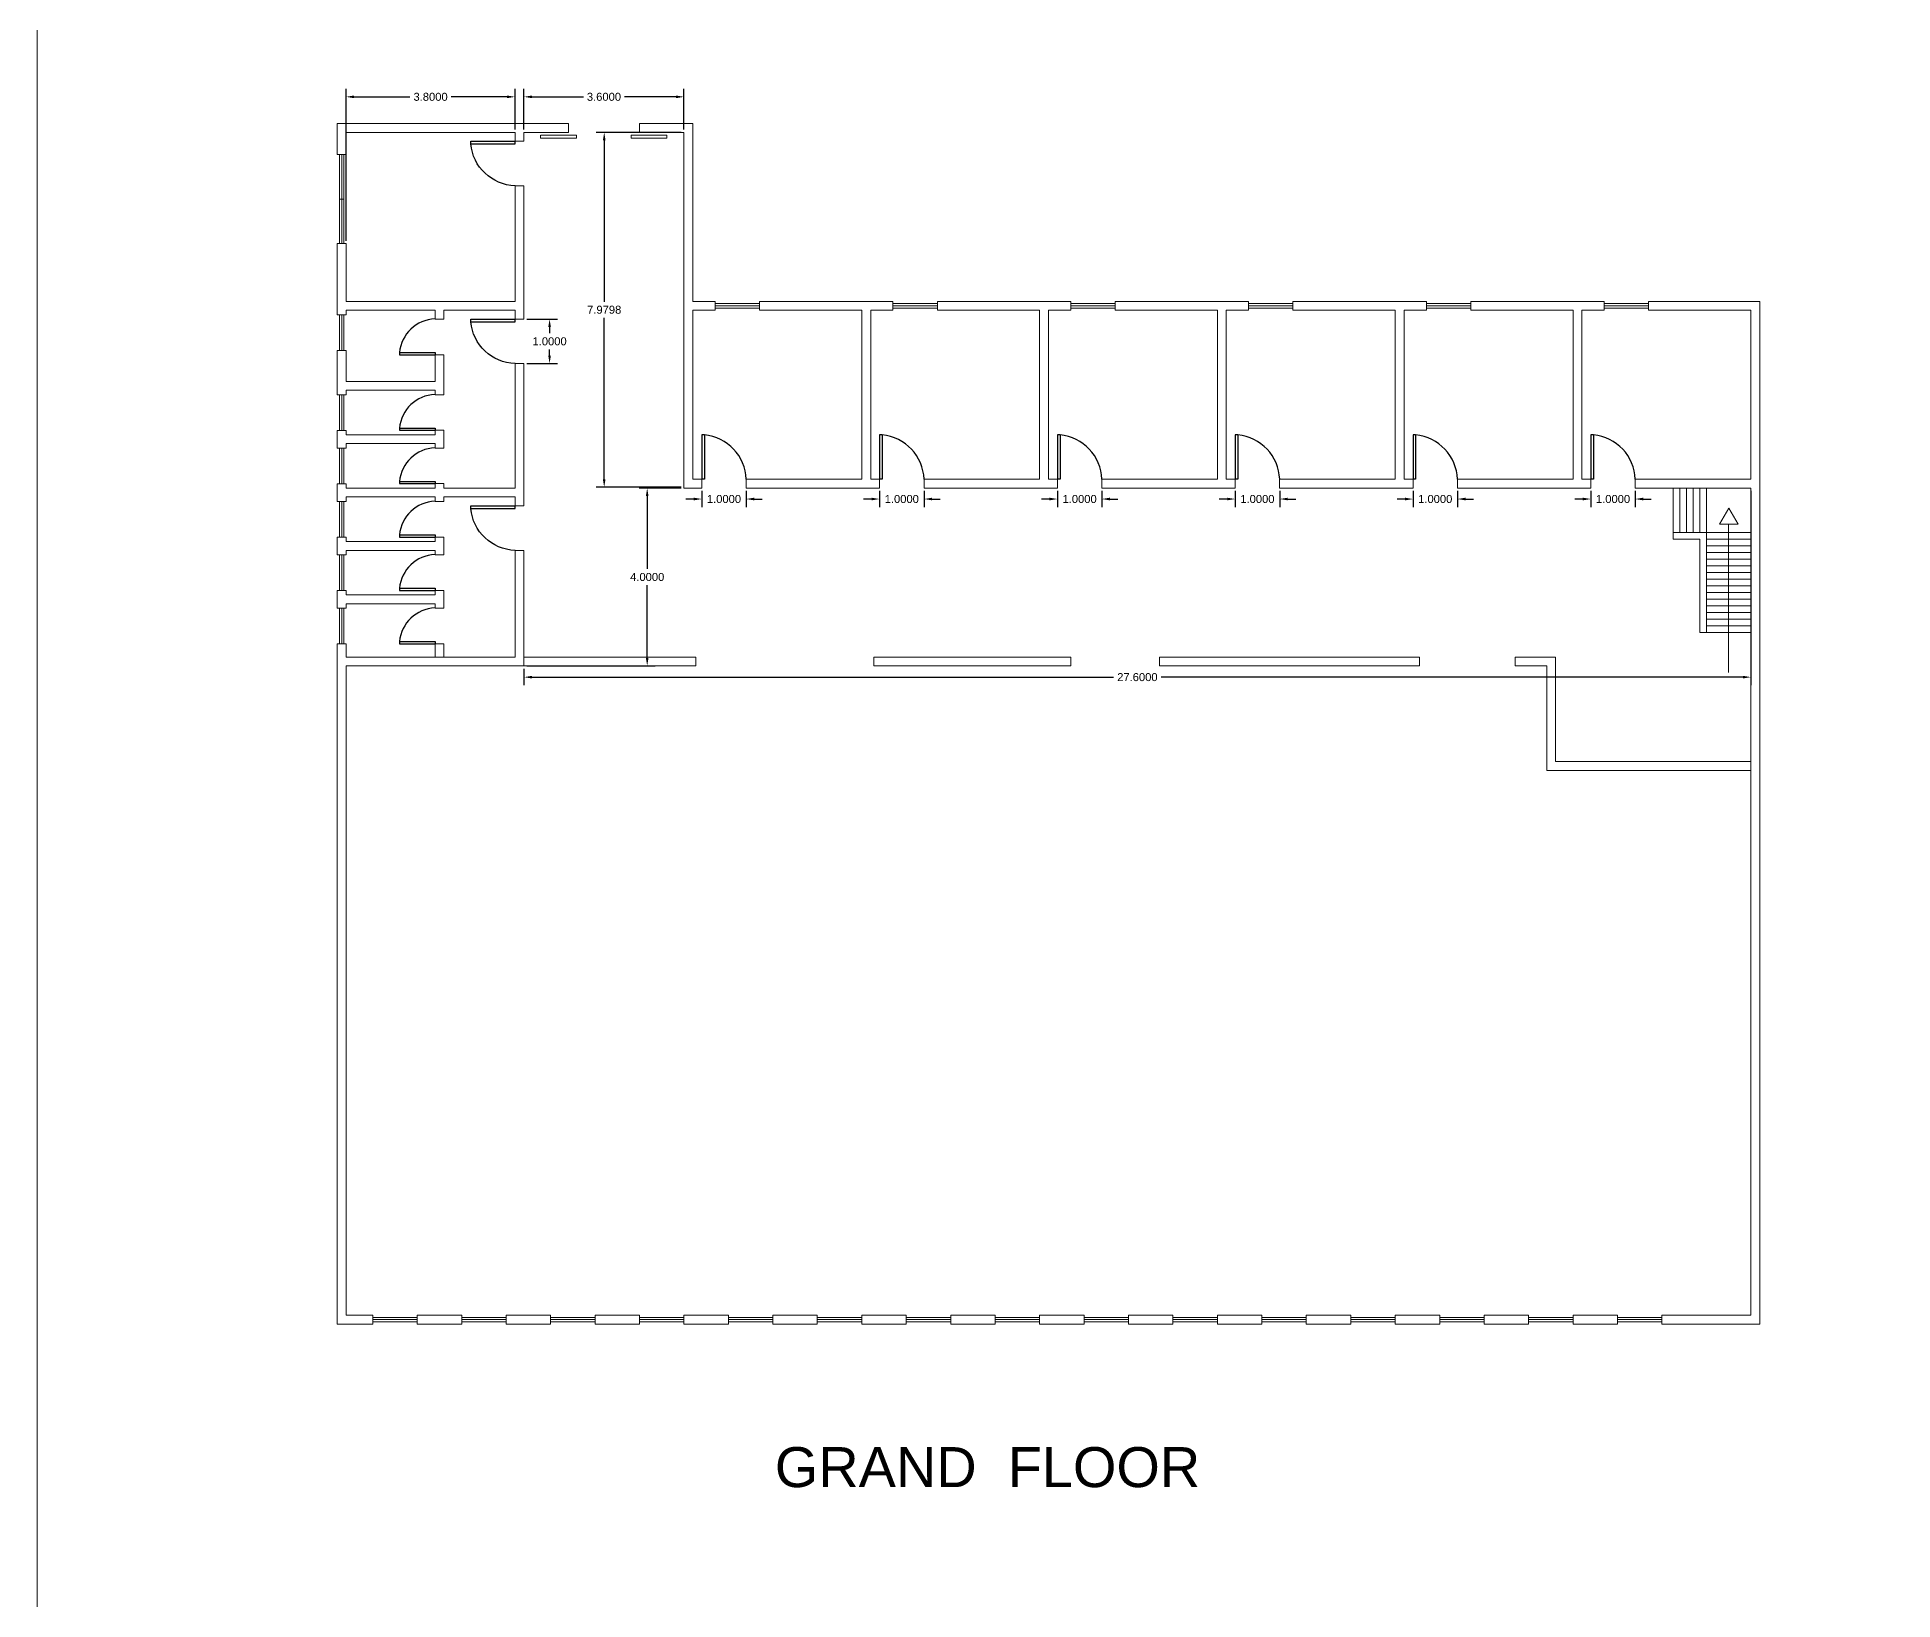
# Model space of a CAD drawing. Header units: inches. Extents: x 17 to 458, y 103 to 566.
# Drawn here: x 16.75 to 58.5, y 354.17 to 389.32 of the extents above; entities that cross this region are included whole.
import ezdxf

# ---------------------------------------------------------------- set-up
doc = ezdxf.new("R2010")
doc.units = ezdxf.units.IN
doc.header["$MEASUREMENT"] = 0
doc.layers.add('FUR', color=6, linetype='Continuous')
doc.styles.get("Standard").update_dxf_attribs({"font": 'arial.ttf'})
doc.dimstyles.get("Standard").update_dxf_attribs({"dimtxt": 0.18, "dimasz": 0.18, "dimexe": 0.18, "dimexo": 0.0625, "dimgap": 0.09, "dimtad": 0, "dimtih": 1, "dimtoh": 1, "dimdec": 4, "dimzin": 0, "dimdsep": 46, "dimtxsty": 'Standard', "dimcen": 0.09, "dimadec": 0, "dimazin": 0, "dimtfac": 1, "dimtdec": 4, "dimtofl": 0, "dimtmove": 0, "dimatfit": 3, "dimfxl": 1, "dimtolj": 1, "dimtzin": 0, "dimarcsym": 0})

# ---------------------------------------------------------------- blocks, each defined once
blk = doc.blocks.new('DESK4')
at = {"color": 0}
for p, q in [((0, 1), (-0.06, 1)), ((0, 0), (-0.06, 0))]:
    blk.add_line(p, q, dxfattribs=at)
blk.add_lwpolyline([(-0.06, 1), (-0.06, 0)], dxfattribs=at)
blk.add_lwpolyline([(0.945, 0, 0.376459), (0, 1), (0, 0)], format="xyb", dxfattribs=at)
blk = doc.blocks.new('*D33')
at = {"color": 0, "lineweight": -2, "transparency": 16777216}
for p, q in [((51.704, 379.116), (51.704, 378.752)), ((52.705, 379.116), (52.705, 378.752)), ((51.524, 378.932), (51.344, 378.932)), ((52.885, 378.932), (53.065, 378.932))]:
    blk.add_line(p, q, dxfattribs=at)
at = {"color": 0, "transparency": 16777216}
for points in [[(51.524, 378.962), (51.524, 378.902), (51.704, 378.932)], [(52.885, 378.962), (52.885, 378.902), (52.705, 378.932)]]:
    blk.add_solid(points, dxfattribs=at)
at = {"layer": 'Defpoints', "color": 0, "transparency": 16777216}
for p in [(51.704, 379.178), (52.705, 379.178), (51.704, 378.932)]:
    blk.add_point(p, dxfattribs=at)
at = {"color": 0, "lineweight": 0, "transparency": 16777216, "insert": (52.204, 378.932), "char_height": 0.18, "attachment_point": 5}
blk.add_mtext('\\A1;1.0000', dxfattribs=at)
blk = doc.blocks.new('*D34')
at = {"color": 0, "lineweight": -2, "transparency": 16777216}
for p, q in [((47.704, 379.116), (47.704, 378.752)), ((48.705, 379.116), (48.705, 378.752)), ((47.524, 378.932), (47.344, 378.932)), ((48.885, 378.932), (49.065, 378.932))]:
    blk.add_line(p, q, dxfattribs=at)
at = {"color": 0, "transparency": 16777216}
for points in [[(47.524, 378.962), (47.524, 378.902), (47.704, 378.932)], [(48.885, 378.962), (48.885, 378.902), (48.705, 378.932)]]:
    blk.add_solid(points, dxfattribs=at)
at = {"layer": 'Defpoints', "color": 0, "transparency": 16777216}
for p in [(47.704, 379.178), (48.705, 379.178), (47.704, 378.932)]:
    blk.add_point(p, dxfattribs=at)
at = {"color": 0, "lineweight": 0, "transparency": 16777216, "insert": (48.204, 378.932), "char_height": 0.18, "attachment_point": 5}
blk.add_mtext('\\A1;1.0000', dxfattribs=at)
blk = doc.blocks.new('*D35')
at = {"color": 0, "lineweight": -2, "transparency": 16777216}
for p, q in [((43.704, 379.116), (43.704, 378.752)), ((44.705, 379.116), (44.705, 378.752)), ((43.524, 378.932), (43.344, 378.932)), ((44.885, 378.932), (45.065, 378.932))]:
    blk.add_line(p, q, dxfattribs=at)
at = {"color": 0, "transparency": 16777216}
for points in [[(43.524, 378.962), (43.524, 378.902), (43.704, 378.932)], [(44.885, 378.962), (44.885, 378.902), (44.705, 378.932)]]:
    blk.add_solid(points, dxfattribs=at)
at = {"layer": 'Defpoints', "color": 0, "transparency": 16777216}
for p in [(43.704, 379.178), (44.705, 379.178), (43.704, 378.932)]:
    blk.add_point(p, dxfattribs=at)
at = {"color": 0, "lineweight": 0, "transparency": 16777216, "insert": (44.204, 378.932), "char_height": 0.18, "attachment_point": 5}
blk.add_mtext('\\A1;1.0000', dxfattribs=at)
blk = doc.blocks.new('*D36')
at = {"color": 0, "lineweight": -2, "transparency": 16777216}
for p, q in [((39.704, 379.116), (39.704, 378.752)), ((40.705, 379.116), (40.705, 378.752)), ((39.524, 378.932), (39.344, 378.932)), ((40.885, 378.932), (41.065, 378.932))]:
    blk.add_line(p, q, dxfattribs=at)
at = {"color": 0, "transparency": 16777216}
for points in [[(39.524, 378.962), (39.524, 378.902), (39.704, 378.932)], [(40.885, 378.962), (40.885, 378.902), (40.705, 378.932)]]:
    blk.add_solid(points, dxfattribs=at)
at = {"layer": 'Defpoints', "color": 0, "transparency": 16777216}
for p in [(39.704, 379.178), (40.705, 379.178), (39.704, 378.932)]:
    blk.add_point(p, dxfattribs=at)
at = {"color": 0, "lineweight": 0, "transparency": 16777216, "insert": (40.204, 378.932), "char_height": 0.18, "attachment_point": 5}
blk.add_mtext('\\A1;1.0000', dxfattribs=at)
blk = doc.blocks.new('*D37')
at = {"color": 0, "lineweight": -2, "transparency": 16777216}
for p, q in [((35.704, 379.116), (35.704, 378.752)), ((36.705, 379.116), (36.705, 378.752)), ((35.524, 378.932), (35.344, 378.932)), ((36.885, 378.932), (37.065, 378.932))]:
    blk.add_line(p, q, dxfattribs=at)
at = {"color": 0, "transparency": 16777216}
for points in [[(35.524, 378.962), (35.524, 378.902), (35.704, 378.932)], [(36.885, 378.962), (36.885, 378.902), (36.705, 378.932)]]:
    blk.add_solid(points, dxfattribs=at)
at = {"layer": 'Defpoints', "color": 0, "transparency": 16777216}
for p in [(35.704, 379.178), (36.705, 379.178), (35.704, 378.932)]:
    blk.add_point(p, dxfattribs=at)
at = {"color": 0, "lineweight": 0, "transparency": 16777216, "insert": (36.204, 378.932), "char_height": 0.18, "attachment_point": 5}
blk.add_mtext('\\A1;1.0000', dxfattribs=at)
blk = doc.blocks.new('*D38')
at = {"color": 0, "lineweight": -2, "transparency": 16777216}
for p, q in [((31.704, 379.116), (31.704, 378.752)), ((32.705, 379.116), (32.705, 378.752)), ((31.524, 378.932), (31.344, 378.932)), ((32.885, 378.932), (33.065, 378.932))]:
    blk.add_line(p, q, dxfattribs=at)
at = {"color": 0, "transparency": 16777216}
for points in [[(31.524, 378.962), (31.524, 378.902), (31.704, 378.932)], [(32.885, 378.962), (32.885, 378.902), (32.705, 378.932)]]:
    blk.add_solid(points, dxfattribs=at)
at = {"layer": 'Defpoints', "color": 0, "transparency": 16777216}
for p in [(31.704, 379.178), (32.705, 379.178), (31.704, 378.932)]:
    blk.add_point(p, dxfattribs=at)
at = {"color": 0, "lineweight": 0, "transparency": 16777216, "insert": (32.204, 378.932), "char_height": 0.18, "attachment_point": 5}
blk.add_mtext('\\A1;1.0000', dxfattribs=at)
blk = doc.blocks.new('*D39')
at = {"color": 0, "lineweight": -2, "transparency": 16777216}
for p, q in [((27.704, 387.241), (27.704, 388.157)), ((27.884, 387.977), (29.041, 387.977)), ((31.124, 387.977), (29.967, 387.977)), ((31.304, 387.241), (31.304, 388.157))]:
    blk.add_line(p, q, dxfattribs=at)
at = {"color": 0, "transparency": 16777216}
for points in [[(27.884, 388.007), (27.884, 387.947), (27.704, 387.977)], [(31.124, 388.007), (31.124, 387.947), (31.304, 387.977)]]:
    blk.add_solid(points, dxfattribs=at)
at = {"layer": 'Defpoints', "color": 0, "transparency": 16777216}
for p in [(31.304, 387.977), (27.704, 387.178), (31.304, 387.178)]:
    blk.add_point(p, dxfattribs=at)
at = {"color": 0, "lineweight": 0, "transparency": 16777216, "insert": (29.504, 387.977), "char_height": 0.18, "attachment_point": 5}
blk.add_mtext('\\A1;3.6000', dxfattribs=at)
blk = doc.blocks.new('*D40')
at = {"color": 0, "lineweight": -2, "transparency": 16777216}
for p, q in [((23.704, 384.741), (23.704, 388.157)), ((23.884, 387.977), (25.141, 387.977)), ((27.324, 387.977), (26.067, 387.977)), ((27.504, 387.241), (27.504, 388.157))]:
    blk.add_line(p, q, dxfattribs=at)
at = {"color": 0, "transparency": 16777216}
for points in [[(23.884, 388.007), (23.884, 387.947), (23.704, 387.977)], [(27.324, 388.007), (27.324, 387.947), (27.504, 387.977)]]:
    blk.add_solid(points, dxfattribs=at)
at = {"layer": 'Defpoints', "color": 0, "transparency": 16777216}
for p in [(23.704, 387.977), (27.504, 387.178), (23.704, 384.678)]:
    blk.add_point(p, dxfattribs=at)
at = {"color": 0, "lineweight": 0, "transparency": 16777216, "insert": (25.604, 387.977), "char_height": 0.18, "attachment_point": 5}
blk.add_mtext('\\A1;3.8000', dxfattribs=at)
blk = doc.blocks.new('*D41')
at = {"color": 0, "lineweight": -2, "transparency": 16777216}
for p, q in [((31.241, 387.178), (29.33, 387.178)), ((29.51, 386.998), (29.51, 383.37)), ((29.51, 379.378), (29.51, 383.006)), ((31.241, 379.198), (29.33, 379.198))]:
    blk.add_line(p, q, dxfattribs=at)
at = {"color": 0, "transparency": 16777216}
for points in [[(29.48, 386.998), (29.54, 386.998), (29.51, 387.178)], [(29.48, 379.378), (29.54, 379.378), (29.51, 379.198)]]:
    blk.add_solid(points, dxfattribs=at)
at = {"layer": 'Defpoints', "color": 0, "transparency": 16777216}
for p in [(31.304, 387.178), (29.51, 379.198), (31.304, 379.198)]:
    blk.add_point(p, dxfattribs=at)
at = {"color": 0, "lineweight": 0, "transparency": 16777216, "insert": (29.51, 383.188), "char_height": 0.18, "attachment_point": 5}
blk.add_mtext('\\A1;7.9798', dxfattribs=at)
blk = doc.blocks.new('*D42')
at = {"color": 0, "lineweight": -2, "transparency": 16777216}
for p, q in [((55.304, 379.116), (55.304, 374.746)), ((27.704, 375.116), (27.704, 374.746)), ((27.884, 374.926), (40.969, 374.926)), ((55.124, 374.926), (42.039, 374.926))]:
    blk.add_line(p, q, dxfattribs=at)
at = {"color": 0, "transparency": 16777216}
for points in [[(27.884, 374.956), (27.884, 374.896), (27.704, 374.926)], [(55.124, 374.956), (55.124, 374.896), (55.304, 374.926)]]:
    blk.add_solid(points, dxfattribs=at)
at = {"layer": 'Defpoints', "color": 0, "transparency": 16777216}
for p in [(55.304, 379.178), (27.704, 375.178), (55.304, 374.926)]:
    blk.add_point(p, dxfattribs=at)
at = {"color": 0, "lineweight": 0, "transparency": 16777216, "insert": (41.504, 374.926), "char_height": 0.18, "attachment_point": 5}
blk.add_mtext('\\A1;27.6000', dxfattribs=at)
blk = doc.blocks.new('*D43')
at = {"color": 0, "lineweight": -2, "transparency": 16777216}
for p, q in [((31.241, 379.178), (30.297, 379.178)), ((30.477, 378.998), (30.477, 377.36)), ((30.477, 375.358), (30.477, 376.996)), ((27.766, 375.178), (30.657, 375.178))]:
    blk.add_line(p, q, dxfattribs=at)
at = {"color": 0, "transparency": 16777216}
for points in [[(30.447, 378.998), (30.507, 378.998), (30.477, 379.178)], [(30.447, 375.358), (30.507, 375.358), (30.477, 375.178)]]:
    blk.add_solid(points, dxfattribs=at)
at = {"layer": 'Defpoints', "color": 0, "transparency": 16777216}
for p in [(31.304, 379.178), (27.704, 375.178), (30.477, 375.178)]:
    blk.add_point(p, dxfattribs=at)
at = {"color": 0, "lineweight": 0, "transparency": 16777216, "insert": (30.477, 377.178), "char_height": 0.18, "attachment_point": 5}
blk.add_mtext('\\A1;4.0000', dxfattribs=at)
blk = doc.blocks.new('*D48')
at = {"color": 0, "lineweight": -2, "transparency": 16777216}
for p, q in [((27.766, 382.978), (28.461, 382.978)), ((28.281, 382.798), (28.281, 382.66)), ((27.766, 381.978), (28.461, 381.978)), ((28.281, 382.158), (28.281, 382.296))]:
    blk.add_line(p, q, dxfattribs=at)
at = {"color": 0, "transparency": 16777216}
for points in [[(28.251, 382.798), (28.311, 382.798), (28.281, 382.978)], [(28.251, 382.158), (28.311, 382.158), (28.281, 381.978)]]:
    blk.add_solid(points, dxfattribs=at)
at = {"layer": 'Defpoints', "color": 0, "transparency": 16777216}
for p in [(27.704, 382.978), (27.704, 381.978), (28.281, 381.978)]:
    blk.add_point(p, dxfattribs=at)
at = {"color": 0, "lineweight": 0, "transparency": 16777216, "insert": (28.281, 382.478), "char_height": 0.18, "attachment_point": 5}
blk.add_mtext('\\A1;1.0000', dxfattribs=at)

msp = doc.modelspace()

# ---------------------------------------------------------------- linework, layer by layer
at = {"lineweight": 0}
for p, q in [((23.50393, 387.378), (27.50393, 387.378)), ((23.50393, 386.678), (23.50393, 387.378)), ((23.70393, 387.178), (27.50393, 387.178)), ((23.70393, 386.678), (23.70393, 387.178)), ((27.50393, 387.378), (28.70393, 387.378)), ((27.50393, 387.178), (27.50393, 386.978)), ((27.70393, 387.178), (28.70393, 387.178)), ((27.70393, 387.178), (27.70393, 386.978)), ((28.07912, 387.04881), (28.07912, 387.11881)), ((28.88287, 387.04881), (28.07912, 387.04881)), ((28.08287, 387.11881), (28.88287, 387.11881)), ((28.70393, 387.178), (28.70393, 387.378)), ((28.88287, 387.11881), (28.88287, 387.04881)), ((28.88287, 387.04881), (28.88287, 387.04881)), ((30.11322, 387.04881), (30.11322, 387.11881)), ((30.91697, 387.04881), (30.11322, 387.04881)), ((30.11697, 387.11881), (30.91697, 387.11881)), ((30.30393, 387.378), (31.50393, 387.378)), ((30.30393, 387.178), (30.30393, 387.378)), ((30.30393, 387.178), (31.30393, 387.178)), ((30.91697, 387.11881), (30.91697, 387.04881)), ((30.91697, 387.04881), (30.91697, 387.04881)), ((31.30393, 387.178), (31.30393, 383.178)), ((31.50393, 387.378), (31.50393, 383.378)), ((23.70393, 386.678), (23.50393, 386.678)), ((23.55393, 386.678), (23.55393, 384.678)), ((23.60393, 386.678), (23.60393, 384.678)), ((23.65393, 386.678), (23.65393, 384.678)), ((27.50393, 386.978), (27.70393, 386.978)), ((27.50393, 385.978), (27.50393, 383.378)), ((27.50393, 385.978), (27.70393, 385.978)), ((27.70393, 385.978), (27.70393, 383.178)), ((23.65393, 385.678), (23.55393, 385.678)), ((23.50393, 383.378), (23.50393, 384.678)), ((23.70393, 384.678), (23.50393, 384.678)), ((23.70393, 383.378), (23.70393, 384.678)), ((23.50393, 383.07754), (23.50393, 383.378)), ((27.50393, 383.378), (23.70393, 383.378)), ((31.50393, 383.378), (32.00393, 383.378)), ((32.00393, 383.178), (32.00393, 383.378)), ((32.00393, 383.328), (33.00393, 383.328)), ((32.00393, 383.278), (33.00393, 383.278)), ((33.00393, 383.378), (35.50393, 383.378)), ((33.00393, 383.178), (33.00393, 383.378)), ((35.50393, 383.378), (36.00393, 383.378)), ((36.00393, 383.178), (36.00393, 383.378)), ((36.00393, 383.328), (37.00393, 383.328)), ((36.00393, 383.278), (37.00393, 383.278)), ((37.00393, 383.378), (39.50393, 383.378)), ((37.00393, 383.178), (37.00393, 383.378)), ((39.50393, 383.378), (40.00393, 383.378)), ((40.00393, 383.178), (40.00393, 383.378)), ((40.00393, 383.328), (41.00393, 383.328)), ((40.00393, 383.278), (41.00393, 383.278)), ((41.00393, 383.378), (43.50393, 383.378)), ((41.00393, 383.178), (41.00393, 383.378)), ((43.50393, 383.378), (44.00393, 383.378)), ((44.00393, 383.178), (44.00393, 383.378)), ((44.00393, 383.328), (45.00393, 383.328)), ((44.00393, 383.278), (45.00393, 383.278)), ((45.00393, 383.378), (47.50393, 383.378)), ((45.00393, 383.178), (45.00393, 383.378)), ((47.50393, 383.378), (48.00393, 383.378)), ((48.00393, 383.178), (48.00393, 383.378)), ((48.00393, 383.328), (49.00393, 383.328)), ((48.00393, 383.278), (49.00393, 383.278)), ((49.00393, 383.378), (51.50393, 383.378)), ((49.00393, 383.178), (49.00393, 383.378)), ((51.50393, 383.378), (52.00393, 383.378)), ((52.00393, 383.178), (52.00393, 383.378)), ((52.00393, 383.328), (53.00393, 383.328)), ((52.00393, 383.278), (53.00393, 383.278)), ((53.00393, 383.378), (55.50393, 383.378)), ((53.00393, 383.178), (53.00393, 383.378)), ((55.50393, 383.378), (55.50393, 379.378)), ((23.70393, 383.07754), (23.50393, 383.07754)), ((23.55393, 383.07754), (23.55393, 382.2736)), ((23.60393, 383.07754), (23.60393, 382.2736)), ((23.65393, 383.07754), (23.65393, 382.2736)), ((23.70393, 383.07754), (23.70393, 383.178)), ((25.70393, 383.178), (23.70393, 383.178)), ((25.70393, 382.978), (25.70393, 383.178)), ((25.70393, 382.978), (25.90393, 382.978)), ((25.90393, 382.978), (25.90393, 383.178)), ((27.50393, 383.178), (25.90393, 383.178)), ((27.50393, 382.91824), (27.50393, 383.178)), ((27.50393, 382.978), (27.70393, 382.978)), ((27.70393, 382.978), (27.70393, 383.178)), ((31.30393, 383.178), (31.30393, 379.178)), ((31.50393, 383.178), (31.50393, 379.378)), ((31.50393, 383.178), (32.00393, 383.178)), ((32.00393, 383.228), (33.00393, 383.228)), ((33.00393, 383.178), (35.30393, 383.178)), ((35.30393, 383.178), (35.30393, 379.378)), ((35.50393, 383.178), (36.00393, 383.178)), ((35.50393, 383.178), (35.50393, 379.378)), ((36.00393, 383.228), (37.00393, 383.228)), ((37.00393, 383.178), (39.30393, 383.178)), ((39.30393, 383.178), (39.30393, 379.378)), ((39.50393, 383.178), (40.00393, 383.178)), ((39.50393, 383.178), (39.50393, 379.378)), ((40.00393, 383.228), (41.00393, 383.228)), ((41.00393, 383.178), (43.30393, 383.178)), ((43.30393, 383.178), (43.30393, 379.378)), ((43.50393, 383.178), (43.50393, 379.378)), ((43.50393, 383.178), (44.00393, 383.178)), ((44.00393, 383.228), (45.00393, 383.228)), ((45.00393, 383.178), (47.30393, 383.178)), ((47.30393, 383.178), (47.30393, 379.378)), ((47.50393, 383.178), (47.50393, 379.378)), ((47.50393, 383.178), (48.00393, 383.178)), ((48.00393, 383.228), (49.00393, 383.228)), ((49.00393, 383.178), (51.30393, 383.178)), ((51.30393, 383.178), (51.30393, 379.378)), ((51.50393, 383.178), (51.50393, 379.378)), ((51.50393, 383.178), (52.00393, 383.178)), ((52.00393, 383.228), (53.00393, 383.228)), ((53.00393, 383.178), (55.30393, 383.178)), ((55.30393, 383.178), (55.30393, 379.378)), ((23.50393, 381.27754), (23.50393, 382.2736)), ((23.70393, 382.2736), (23.50393, 382.2736)), ((23.70393, 381.578), (23.70393, 382.2736)), ((25.70393, 381.578), (25.70393, 382.178)), ((25.70393, 382.178), (25.90393, 382.178)), ((25.90393, 381.278), (25.90393, 382.178)), ((27.50393, 379.178), (27.50393, 381.978)), ((27.50393, 381.978), (27.70393, 381.978)), ((27.70393, 378.778), (27.70393, 381.978)), ((25.70393, 381.578), (23.70393, 381.578)), ((23.70393, 381.27754), (23.50393, 381.27754)), ((23.55393, 381.27754), (23.55393, 380.4736)), ((23.60393, 381.27754), (23.60393, 380.4736)), ((23.65393, 381.27754), (23.65393, 380.4736)), ((23.70393, 381.27754), (23.70393, 381.378)), ((25.70393, 381.378), (23.70393, 381.378)), ((25.70393, 381.278), (25.70393, 381.378)), ((25.70393, 381.278), (25.90393, 381.278)), ((23.50393, 380.07754), (23.50393, 380.4736)), ((23.70393, 380.4736), (23.50393, 380.4736)), ((23.70393, 380.378), (23.70393, 380.4736)), ((25.70393, 380.378), (23.70393, 380.378)), ((25.70393, 380.378), (25.70393, 380.478)), ((25.70393, 380.478), (25.90393, 380.478)), ((25.90393, 380.078), (25.90393, 380.478)), ((23.70393, 380.07754), (23.50393, 380.07754)), ((23.55393, 380.07754), (23.55393, 379.2736)), ((23.60393, 380.07754), (23.60393, 379.2736)), ((23.65393, 380.07754), (23.65393, 379.2736)), ((23.70393, 380.07754), (23.70393, 380.178)), ((25.70393, 380.178), (23.70393, 380.178)), ((25.70393, 380.078), (25.70393, 380.178)), ((25.70393, 380.078), (25.90393, 380.078)), ((23.50393, 378.87754), (23.50393, 379.2736)), ((23.70393, 379.2736), (23.50393, 379.2736)), ((23.70393, 379.178), (23.70393, 379.2736)), ((25.70393, 379.178), (23.70393, 379.178)), ((25.70393, 379.178), (25.70393, 379.278)), ((25.70393, 379.278), (25.90393, 379.278)), ((25.90393, 379.178), (25.90393, 379.278)), ((25.90393, 379.178), (27.50393, 379.178)), ((31.30393, 379.178), (31.70393, 379.178)), ((31.50393, 379.378), (31.70393, 379.378)), ((31.70393, 379.378), (31.70393, 379.178)), ((32.70393, 379.378), (35.30393, 379.378)), ((32.70393, 379.378), (32.70393, 379.178)), ((32.70393, 379.178), (35.70393, 379.178)), ((35.50393, 379.378), (35.70393, 379.378)), ((35.70393, 379.378), (35.70393, 379.178)), ((36.70393, 379.378), (39.30393, 379.378)), ((36.70393, 379.378), (36.70393, 379.178)), ((36.70393, 379.178), (39.70393, 379.178)), ((39.50393, 379.378), (39.70393, 379.378)), ((39.70393, 379.378), (39.70393, 379.178)), ((40.70393, 379.378), (43.30393, 379.378)), ((40.70393, 379.378), (40.70393, 379.178)), ((40.70393, 379.178), (43.70393, 379.178)), ((43.50393, 379.378), (43.70393, 379.378)), ((43.70393, 379.378), (43.70393, 379.178)), ((44.70393, 379.378), (47.30393, 379.378)), ((44.70393, 379.378), (44.70393, 379.178)), ((44.70393, 379.178), (47.70393, 379.178)), ((47.50393, 379.378), (47.70393, 379.378)), ((47.70393, 379.378), (47.70393, 379.178)), ((48.70393, 379.378), (51.30393, 379.378)), ((48.70393, 379.378), (48.70393, 379.178)), ((48.70393, 379.178), (51.70393, 379.178)), ((51.50393, 379.378), (51.70393, 379.378)), ((51.70393, 379.378), (51.70393, 379.178)), ((52.70393, 379.378), (55.30393, 379.378)), ((52.70393, 379.378), (52.70393, 379.178)), ((52.70393, 379.178), (55.30393, 379.178)), ((53.55393, 379.178), (53.55393, 378.178)), ((53.70393, 379.178), (53.70393, 378.178)), ((53.85393, 379.178), (53.85393, 378.178)), ((54.00393, 379.178), (54.00393, 378.178)), ((54.15393, 379.178), (54.15393, 378.178)), ((54.15393, 379.178), (54.15393, 378.178)), ((54.30393, 379.178), (54.30393, 375.928)), ((55.30393, 379.178), (55.30393, 375.378)), ((55.50393, 379.378), (55.50393, 375.378)), ((23.70393, 378.87754), (23.50393, 378.87754)), ((23.55393, 378.87754), (23.55393, 378.0736)), ((23.60393, 378.87754), (23.60393, 378.0736)), ((23.65393, 378.87754), (23.65393, 378.0736)), ((23.70393, 378.87754), (23.70393, 378.978)), ((25.70393, 378.978), (23.70393, 378.978)), ((25.70393, 378.878), (25.70393, 378.978)), ((25.70393, 378.878), (25.90393, 378.878)), ((25.90393, 378.878), (25.90393, 378.978)), ((25.90393, 378.978), (27.50393, 378.978)), ((27.50393, 378.71824), (27.50393, 378.978)), ((27.50393, 378.778), (27.70393, 378.778)), ((23.50393, 377.67754), (23.50393, 378.0736)), ((23.70393, 378.0736), (23.50393, 378.0736)), ((23.70393, 377.978), (23.70393, 378.0736)), ((25.70393, 377.978), (23.70393, 377.978)), ((25.70393, 377.978), (25.70393, 378.078)), ((25.70393, 378.078), (25.90393, 378.078)), ((25.90393, 377.678), (25.90393, 378.078)), ((53.55393, 378.178), (55.30393, 378.178)), ((53.55393, 378.178), (53.55393, 378.028)), ((53.55393, 378.028), (54.15393, 378.028)), ((54.15393, 378.028), (54.15393, 375.928)), ((54.30393, 378.028), (55.30393, 378.028)), ((54.30393, 378.028), (55.30393, 378.028)), ((54.30393, 377.878), (55.30393, 377.878)), ((23.70393, 377.67754), (23.50393, 377.67754)), ((23.55393, 377.67754), (23.55393, 376.8736)), ((23.60393, 377.67754), (23.60393, 376.8736)), ((23.65393, 377.67754), (23.65393, 376.8736)), ((25.70393, 377.778), (23.70393, 377.778)), ((23.70393, 377.67754), (23.70393, 377.778)), ((25.70393, 377.678), (25.70393, 377.778)), ((25.70393, 377.678), (25.90393, 377.678)), ((27.50393, 375.378), (27.50393, 377.778)), ((27.50393, 377.778), (27.70393, 377.778)), ((27.70393, 375.378), (27.70393, 377.778)), ((54.30393, 377.728), (55.30393, 377.728)), ((54.30393, 377.578), (55.30393, 377.578)), ((54.30393, 377.428), (55.30393, 377.428)), ((54.30393, 377.278), (55.30393, 377.278)), ((54.30393, 377.128), (55.30393, 377.128)), ((54.30393, 376.978), (55.30393, 376.978)), ((23.50393, 376.47754), (23.50393, 376.8736)), ((23.70393, 376.8736), (23.50393, 376.8736)), ((23.70393, 376.778), (23.70393, 376.8736)), ((25.70393, 376.778), (23.70393, 376.778)), ((23.70393, 376.47754), (23.70393, 376.578)), ((25.70393, 376.578), (23.70393, 376.578)), ((25.70393, 376.778), (25.70393, 376.878)), ((25.70393, 376.878), (25.90393, 376.878)), ((25.70393, 376.478), (25.70393, 376.578)), ((25.90393, 376.478), (25.90393, 376.878)), ((54.30393, 376.828), (55.30393, 376.828)), ((54.30393, 376.678), (55.30393, 376.678)), ((23.70393, 376.47754), (23.50393, 376.47754)), ((23.55393, 376.47754), (23.55393, 375.6736)), ((23.60393, 376.47754), (23.60393, 375.6736)), ((23.65393, 376.47754), (23.65393, 375.6736)), ((25.70393, 376.478), (25.90393, 376.478)), ((54.30393, 376.528), (55.30393, 376.528)), ((54.30393, 376.378), (55.30393, 376.378)), ((54.30393, 376.228), (55.30393, 376.228)), ((54.30393, 375.928), (54.15393, 375.928)), ((54.30393, 376.078), (55.30393, 376.078)), ((54.30393, 375.928), (55.30393, 375.928)), ((23.50393, 375.378), (23.50393, 375.6736)), ((23.70393, 375.6736), (23.50393, 375.6736)), ((23.50393, 360.378), (23.50393, 375.378)), ((23.70393, 375.378), (23.70393, 375.6736)), ((27.50393, 375.378), (23.70393, 375.378)), ((25.70393, 375.378), (25.70393, 375.678)), ((25.70393, 375.678), (25.90393, 375.678)), ((25.90393, 375.378), (25.90393, 375.678)), ((27.70393, 375.378), (27.70393, 375.178)), ((31.57469, 375.378), (27.70393, 375.378)), ((40.00448, 375.378), (35.57469, 375.378)), ((47.84889, 375.378), (42.00448, 375.378)), ((50.91287, 375.378), (50.00099, 375.378)), ((50.00099, 375.378), (50.00099, 375.178)), ((50.91287, 375.378), (50.91287, 375.178)), ((50.91287, 375.378), (50.91287, 373.028)), ((55.30393, 375.178), (55.30393, 375.378)), ((55.50393, 375.378), (55.50393, 360.378)), ((23.70393, 360.578), (23.70393, 375.178)), ((27.70393, 375.178), (23.70393, 375.178)), ((31.57469, 375.178), (23.70393, 375.178)), ((40.00448, 375.178), (35.57469, 375.178)), ((47.84889, 375.178), (42.00448, 375.178)), ((50.71287, 375.178), (50.00099, 375.178)), ((50.71287, 375.178), (50.71287, 372.828)), ((55.30393, 375.178), (55.30393, 360.578)), ((55.30393, 372.828), (50.71287, 372.828)), ((55.30393, 373.028), (50.91287, 373.028)), ((24.30393, 360.378), (23.50393, 360.378)), ((24.30393, 360.578), (23.70393, 360.578)), ((24.30393, 360.578), (24.30393, 360.378)), ((25.30393, 360.528), (24.30393, 360.528)), ((25.30393, 360.478), (24.30393, 360.478)), ((25.30393, 360.428), (24.30393, 360.428)), ((26.30393, 360.578), (25.30393, 360.578)), ((25.30393, 360.578), (25.30393, 360.378)), ((26.30393, 360.378), (25.30393, 360.378)), ((26.30393, 360.578), (26.30393, 360.378)), ((27.30393, 360.528), (26.30393, 360.528)), ((27.30393, 360.478), (26.30393, 360.478)), ((27.30393, 360.428), (26.30393, 360.428)), ((28.30393, 360.578), (27.30393, 360.578)), ((27.30393, 360.578), (27.30393, 360.378)), ((28.30393, 360.378), (27.30393, 360.378)), ((28.30393, 360.578), (28.30393, 360.378)), ((29.30393, 360.528), (28.30393, 360.528)), ((29.30393, 360.478), (28.30393, 360.478)), ((29.30393, 360.428), (28.30393, 360.428)), ((30.30393, 360.578), (29.30393, 360.578)), ((29.30393, 360.578), (29.30393, 360.378)), ((30.30393, 360.378), (29.30393, 360.378)), ((30.30393, 360.578), (30.30393, 360.378)), ((31.30393, 360.528), (30.30393, 360.528)), ((31.30393, 360.478), (30.30393, 360.478)), ((31.30393, 360.428), (30.30393, 360.428)), ((32.30393, 360.578), (31.30393, 360.578)), ((31.30393, 360.578), (31.30393, 360.378)), ((32.30393, 360.378), (31.30393, 360.378)), ((32.30393, 360.578), (32.30393, 360.378)), ((33.30393, 360.528), (32.30393, 360.528)), ((33.30393, 360.478), (32.30393, 360.478)), ((33.30393, 360.428), (32.30393, 360.428)), ((34.30393, 360.578), (33.30393, 360.578)), ((33.30393, 360.578), (33.30393, 360.378)), ((34.30393, 360.378), (33.30393, 360.378)), ((34.30393, 360.578), (34.30393, 360.378)), ((35.30393, 360.528), (34.30393, 360.528)), ((35.30393, 360.478), (34.30393, 360.478)), ((35.30393, 360.428), (34.30393, 360.428)), ((36.30393, 360.578), (35.30393, 360.578)), ((35.30393, 360.578), (35.30393, 360.378)), ((36.30393, 360.378), (35.30393, 360.378)), ((36.30393, 360.578), (36.30393, 360.378)), ((37.30393, 360.528), (36.30393, 360.528)), ((37.30393, 360.478), (36.30393, 360.478)), ((37.30393, 360.428), (36.30393, 360.428)), ((38.30393, 360.578), (37.30393, 360.578)), ((37.30393, 360.578), (37.30393, 360.378)), ((38.30393, 360.378), (37.30393, 360.378)), ((38.30393, 360.578), (38.30393, 360.378)), ((39.30393, 360.528), (38.30393, 360.528)), ((39.30393, 360.478), (38.30393, 360.478)), ((39.30393, 360.428), (38.30393, 360.428)), ((40.30393, 360.578), (39.30393, 360.578)), ((39.30393, 360.578), (39.30393, 360.378)), ((40.30393, 360.378), (39.30393, 360.378)), ((40.30393, 360.578), (40.30393, 360.378)), ((41.30393, 360.528), (40.30393, 360.528)), ((41.30393, 360.478), (40.30393, 360.478)), ((41.30393, 360.428), (40.30393, 360.428)), ((42.30393, 360.578), (41.30393, 360.578)), ((41.30393, 360.578), (41.30393, 360.378)), ((42.30393, 360.378), (41.30393, 360.378)), ((42.30393, 360.578), (42.30393, 360.378)), ((43.30393, 360.528), (42.30393, 360.528)), ((43.30393, 360.478), (42.30393, 360.478)), ((43.30393, 360.428), (42.30393, 360.428)), ((44.30393, 360.578), (43.30393, 360.578)), ((43.30393, 360.578), (43.30393, 360.378)), ((44.30393, 360.378), (43.30393, 360.378)), ((44.30393, 360.578), (44.30393, 360.378)), ((45.30393, 360.528), (44.30393, 360.528)), ((45.30393, 360.478), (44.30393, 360.478)), ((45.30393, 360.428), (44.30393, 360.428)), ((46.30393, 360.578), (45.30393, 360.578)), ((45.30393, 360.578), (45.30393, 360.378)), ((46.30393, 360.378), (45.30393, 360.378)), ((46.30393, 360.578), (46.30393, 360.378)), ((47.30393, 360.528), (46.30393, 360.528)), ((47.30393, 360.478), (46.30393, 360.478)), ((47.30393, 360.428), (46.30393, 360.428)), ((48.30393, 360.578), (47.30393, 360.578)), ((47.30393, 360.578), (47.30393, 360.378)), ((48.30393, 360.378), (47.30393, 360.378)), ((48.30393, 360.578), (48.30393, 360.378)), ((49.30393, 360.528), (48.30393, 360.528)), ((49.30393, 360.478), (48.30393, 360.478)), ((49.30393, 360.428), (48.30393, 360.428)), ((50.30393, 360.578), (49.30393, 360.578)), ((49.30393, 360.578), (49.30393, 360.378)), ((50.30393, 360.378), (49.30393, 360.378)), ((50.30393, 360.578), (50.30393, 360.378)), ((51.30393, 360.528), (50.30393, 360.528)), ((51.30393, 360.478), (50.30393, 360.478)), ((51.30393, 360.428), (50.30393, 360.428)), ((52.30393, 360.578), (51.30393, 360.578)), ((51.30393, 360.578), (51.30393, 360.378)), ((52.30393, 360.378), (51.30393, 360.378)), ((52.30393, 360.578), (52.30393, 360.378)), ((53.30393, 360.528), (52.30393, 360.528)), ((53.30393, 360.478), (52.30393, 360.478)), ((53.30393, 360.428), (52.30393, 360.428)), ((55.30393, 360.578), (53.30393, 360.578)), ((53.30393, 360.578), (53.30393, 360.378)), ((55.50393, 360.378), (53.30393, 360.378))]:
    msp.add_line(p, q, dxfattribs=at)
at = {"color": 2, "lineweight": 0}
msp.add_line((54.80393, 375.028), (54.80393, 378.36619), dxfattribs=at)
at = {"color": 6, "lineweight": 0}
for p, q in [((31.30393, 375.378), (31.50393, 375.378)), ((31.57469, 375.378), (31.57469, 375.178)), ((35.57469, 375.378), (35.57469, 375.178)), ((40.00448, 375.378), (40.00448, 375.178)), ((42.00448, 375.378), (42.00448, 375.178)), ((47.50393, 375.378), (47.70393, 375.378)), ((47.84889, 375.378), (47.84889, 375.178))]:
    msp.add_line(p, q, dxfattribs=at)
at = {"lineweight": 0}
msp.add_lwpolyline([(16.75293, 393.84774), (98.53317, 393.84774), (98.53317, 352.41157), (16.75293, 352.41157)], close=True, dxfattribs=at)
at = {"color": 2, "lineweight": 0}
msp.add_lwpolyline([(54.59975, 378.36619), (54.80791, 378.72674), (55.01608, 378.36619)], close=True, dxfattribs=at)

# ---------------------------------------------------------------- block references
at = {"layer": 'FUR', "color": 40, "lineweight": 0, "true_color": 0xf8d731, "rotation": 90}
for p, xscale, yscale, zscale in [((27.50393, 386.91824), -0.99599986897069, 0.99599986897069, 0.99599986897069), ((25.70393, 382.226), 0.8, 0.8, 0.8), ((27.50393, 382.91824), -0.99599986897069, 0.99599986897069, 0.99599986897069), ((25.70393, 380.526), 0.8, 0.8, 0.8), ((25.70393, 379.326), 0.8, 0.8, 0.8), ((25.70393, 378.126), 0.8, 0.8, 0.8), ((27.50393, 378.71824), -0.99599986897069, 0.99599986897069, 0.99599986897069), ((25.70393, 376.926), 0.8, 0.8, 0.8), ((25.70393, 375.726), 0.8, 0.8, 0.8)]:
    msp.add_blockref('DESK4', p, dxfattribs=dict(at, xscale=xscale, yscale=yscale, zscale=zscale))
at = {"layer": 'FUR', "color": 40, "lineweight": 0, "true_color": 0xf8d731, "xscale": 0.99599986897069, "yscale": 0.99599986897069, "zscale": 0.99599986897069}
for p in [(31.76369, 379.378), (35.76369, 379.378), (39.76369, 379.378), (43.76369, 379.378), (47.76369, 379.378), (51.76369, 379.378)]:
    msp.add_blockref('DESK4', p, dxfattribs=at)

# ---------------------------------------------------------------- texts
at = {"lineweight": 0, "insert": (33.34858, 357.61025), "char_height": 0.9, "attachment_point": 1}
msp.add_mtext_dynamic_manual_height_columns('GRAND  FLOOR', width=11.6763375, gutter_width=1, heights=[0], dxfattribs=at)

# ---------------------------------------------------------------- dimensions: what is measured, and where the dimension line sits
at = {"color": 1, "lineweight": 0}
for base, p1, p2, picture, middle in [((23.70393, 387.97742), (27.50393, 387.178), (23.70393, 384.678), '*D40', (25.60393, 387.97742)), ((31.30393, 387.97742), (27.70393, 387.178), (31.30393, 387.178), '*D39', (29.50393, 387.97742)), ((55.30393, 374.92629), (27.70393, 375.178), (55.30393, 379.178), '*D42', (41.50393, 374.92629))]:
    dim = msp.add_linear_dim(base=base, p1=p1, p2=p2, dimstyle='Standard', dxfattribs=at)
    dim.commit()
    dim.dimension.update_dxf_attribs({"geometry": picture, "text_midpoint": middle})
for base, p1, p2, picture, middle in [((29.5099, 379.19816), (31.30393, 387.178), (31.30393, 379.19816), '*D41', (29.5099, 383.18808)), ((28.28133, 381.978), (27.70393, 382.978), (27.70393, 381.978), '*D48', (28.28133, 382.478)), ((30.47741, 375.178), (31.30393, 379.178), (27.70393, 375.178), '*D43', (30.47741, 377.178))]:
    dim = msp.add_linear_dim(base=base, p1=p1, p2=p2, angle=90, dimstyle='Standard', dxfattribs=at)
    dim.commit()
    dim.dimension.update_dxf_attribs({"geometry": picture, "text_midpoint": middle})
for base, p1, p2, picture, middle in [((31.70393, 378.93249), (32.70484, 379.178), (31.70393, 379.178), '*D38', (32.20438, 378.93249)), ((35.70393, 378.93249), (36.70484, 379.178), (35.70393, 379.178), '*D37', (36.20438, 378.93249)), ((39.70393, 378.93249), (40.70484, 379.178), (39.70393, 379.178), '*D36', (40.20438, 378.93249)), ((43.70393, 378.93249), (44.70484, 379.178), (43.70393, 379.178), '*D35', (44.20438, 378.93249)), ((47.70393, 378.93249), (48.70484, 379.178), (47.70393, 379.178), '*D34', (48.20438, 378.93249)), ((51.70393, 378.93249), (52.70484, 379.178), (51.70393, 379.178), '*D33', (52.20438, 378.93249))]:
    dim = msp.add_linear_dim(base=base, p1=p1, p2=p2, text='1.0000', dimstyle='Standard', dxfattribs=at)
    dim.commit()
    dim.dimension.update_dxf_attribs({"geometry": picture, "text_midpoint": middle})

doc.saveas('drawing.dxf')
